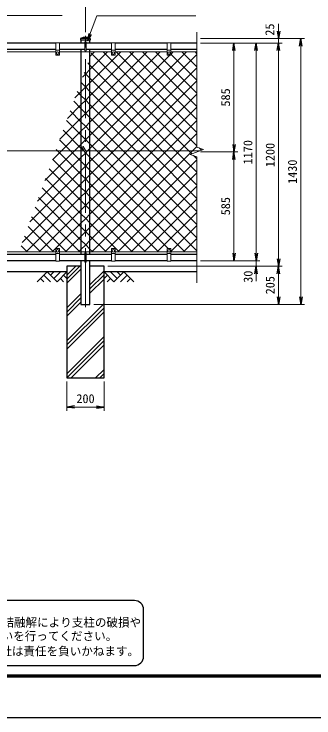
# Model space of a CAD drawing. Units: millimetres, scale not verified. Extents: x -4200 to 4200, y -2970 to 2970.
# Drawn here: x -1970 to -354, y -2970 to 817 of the extents above; entities that cross this region are included whole.
import ezdxf
from ezdxf.enums import TextEntityAlignment as Align

# ---------------------------------------------------------------- set-up
doc = ezdxf.new("R2010")
doc.units = ezdxf.units.MM
doc.header["$LTSCALE"] = 10
doc.linetypes.add('USER1', pattern=[50.8, 31.75, -6.35, 6.35, -6.35])
for name, color, linetype, lineweight in [('0-0_D-STR1', 1, 'Continuous', 25), ('0-1_D-DCR-HCH', 7, 'Continuous', 13), ('0-2_D-STR3', 3, 'Continuous', 13), ('0-3_D-BMK', 2, 'USER1', 13), ('0-4_D-STR2', 7, 'Continuous', 13), ('0-5_D-STR-DIM', 7, 'Continuous', 13), ('0-8_D-STR4', 7, 'Continuous', 25), ('0-9_D-BGD', 7, 'Continuous', 25), ('0-A_D-STR-TXT', 7, 'Continuous', 13), ('0-B_D-TTL-TXT', 7, 'Continuous', 25), ('0-C_D-TTL', 7, 'Continuous', 25)]:
    doc.layers.add(name, color=color, linetype=linetype, lineweight=lineweight)
doc.layers.add('0-6_0', color=7, linetype='Continuous')
doc.styles.add('ＭＳ ゴシック', font='')
doc.styles.get('ＭＳ ゴシック').set_extended_font_data('MS Gothic')

# ---------------------------------------------------------------- blocks, each defined once
blk = doc.blocks.new('_Open')
at = {"layer": '0-6_0'}
blk.add_line((-10, 1.667), (0, 0), dxfattribs=at)
blk.add_lwpolyline([(-10, -1.667), (0, 0), (-10, 0)], dxfattribs=at)

msp = doc.modelspace()

# ---------------------------------------------------------------- linework, layer by layer
at = {"layer": '0-0_D-STR1'}
for p, q in [((-1610.75, 685.56), (-1610.75, 677.23)), ((-1558.55, 685.23), (-1610.75, 685.23)), ((-1558.55, 685.56), (-1558.55, 677.23)), ((-1744.65, 660.23), (-2024.65, 660.23)), ((-1588.65, 660.23), (-1724.65, 660.23)), ((-1558.55, 677.23), (-1610.75, 677.23)), ((-1608.95, 677.23), (-1608.95, 660.23)), ((-1444.65, 660.23), (-1580.65, 660.23)), ((-1560.35, 660.23), (-1560.35, 677.23)), ((-1144.65, 660.23), (-1424.65, 660.23)), ((-984.65, 660.23), (-1124.65, 660.23)), ((-1744.65, 626.23), (-2024.65, 626.23)), ((-1588.65, 626.23), (-1724.65, 626.23)), ((-1608.95, 626.23), (-1608.95, -475.77)), ((-1444.65, 626.23), (-1580.65, 626.23)), ((-1560.35, -475.77), (-1560.35, 626.23)), ((-1144.65, 626.23), (-1424.65, 626.23)), ((-984.65, 626.23), (-1124.65, 626.23)), ((-1744.65, -475.77), (-2024.65, -475.77)), ((-1588.65, -475.77), (-1724.65, -475.77)), ((-1444.65, -475.77), (-1580.65, -475.77)), ((-1144.65, -475.77), (-1424.65, -475.77)), ((-984.65, -475.77), (-1124.65, -475.77)), ((-1744.65, -509.77), (-2024.65, -509.77)), ((-1588.65, -509.77), (-1724.65, -509.77)), ((-1444.65, -509.77), (-1580.65, -509.77)), ((-1144.65, -509.77), (-1424.65, -509.77)), ((-984.65, -509.77), (-1124.65, -509.77))]:
    msp.add_line(p, q, dxfattribs=at)
msp.add_lwpolyline([(-1608.95, -509.77), (-1608.95, -744.77), (-1560.35, -744.77), (-1560.35, -509.77)], dxfattribs=at)
for centre, radius, start, end in [((-1609.75, 685.56), 1, 122.29827, 180), ((-1584.65, 632.89), 59.34, 64.40505, 115.59495), ((-1559.55, 685.56), 1, 0, 57.70173)]:
    msp.add_arc(centre, radius, start, end, dxfattribs=at)
at = {"layer": '0-1_D-DCR-HCH'}
for p, q in [((-1684.65, -609.43), (-1615, -539.77)), ((-1684.65, -587.33), (-1637.1, -539.77)), ((-1684.65, -631.52), (-1608.95, -555.82)), ((-1560.35, -639.81), (-1484.65, -564.11)), ((-1791.08, -569.77), (-1844.29, -622.99)), ((-1826.55, -605.25), (-1808.73, -622.99)), ((-1808.82, -587.51), (-1773.18, -622.99)), ((-1791.08, -569.77), (-1737.87, -622.99)), ((-1773.34, -587.51), (-1755.6, -569.77)), ((-1755.6, -605.25), (-1720.13, -569.77)), ((-1737.87, -622.99), (-1684.65, -569.77)), ((-1720.13, -605.25), (-1702.31, -622.99)), ((-1702.39, -587.51), (-1684.65, -605.17)), ((-1560.35, -661.9), (-1484.65, -586.2)), ((-1431.44, -622.99), (-1484.65, -569.77)), ((-1466.92, -587.51), (-1484.65, -605.17)), ((-1449.18, -605.25), (-1467, -622.99)), ((-1413.7, -605.25), (-1449.18, -569.77)), ((-1378.23, -569.77), (-1431.44, -622.99)), ((-1395.87, -587.6), (-1413.7, -569.77)), ((-1360.49, -587.51), (-1396.13, -622.99)), ((-1378.23, -569.77), (-1325.02, -622.99)), ((-1342.76, -605.25), (-1360.57, -622.99)), ((-1560.35, -684), (-1484.65, -608.3)), ((-1684.65, -764.11), (-1608.95, -688.41)), ((-1684.65, -786.2), (-1608.95, -710.5)), ((-1684.65, -808.3), (-1608.95, -732.6)), ((-1684.65, -940.88), (-1484.65, -740.88)), ((-1684.65, -962.98), (-1484.65, -762.98)), ((-1684.65, -985.08), (-1484.65, -785.08)), ((-1684.65, -1117.66), (-1484.65, -917.66)), ((-1684.65, -1139.76), (-1484.65, -939.76)), ((-1662.57, -1139.77), (-1484.65, -961.85)), ((-1529.99, -1139.77), (-1484.65, -1094.44)), ((-1507.89, -1139.77), (-1484.65, -1116.53)), ((-1485.8, -1139.77), (-1484.65, -1138.63))]:
    msp.add_line(p, q, dxfattribs=at)
at = {"layer": '0-2_D-STR3'}
for p, q in [((-1744.65, 662.23), (-1744.65, 597.23)), ((-1724.65, 662.23), (-1744.65, 662.23)), ((-1724.65, 662.23), (-1724.65, 597.23)), ((-1588.65, 621.23), (-1588.65, 665.23)), ((-1580.65, 621.23), (-1580.65, 665.23)), ((-1444.65, 662.23), (-1444.65, 597.23)), ((-1424.65, 662.23), (-1444.65, 662.23)), ((-1424.65, 662.23), (-1424.65, 597.23)), ((-1144.65, 662.23), (-1144.65, 597.23)), ((-1124.65, 662.23), (-1144.65, 662.23)), ((-1124.65, 662.23), (-1124.65, 597.23)), ((-2024.65, 613.23), (-1744.65, 613.23)), ((-1724.65, 622.23), (-1744.65, 622.23)), ((-1741.15, 610.97), (-1734.65, 614.73)), ((-1741.15, 610.97), (-1741.15, 603.48)), ((-1734.65, 614.73), (-1728.15, 610.97)), ((-1728.15, 610.97), (-1728.15, 603.48)), ((-1724.65, 613.23), (-1444.65, 613.23)), ((-1424.65, 622.23), (-1444.65, 622.23)), ((-1441.15, 610.97), (-1434.65, 614.73)), ((-1441.15, 610.97), (-1441.15, 603.48)), ((-1434.65, 614.73), (-1428.15, 610.97)), ((-1428.15, 610.97), (-1428.15, 603.48)), ((-1424.65, 613.23), (-1144.65, 613.23)), ((-1124.65, 622.23), (-1144.65, 622.23)), ((-1141.15, 610.97), (-1134.65, 614.73)), ((-1141.15, 610.97), (-1141.15, 603.48)), ((-1134.65, 614.73), (-1128.15, 610.97)), ((-1128.15, 610.97), (-1128.15, 603.48)), ((-1124.65, 613.23), (-984.65, 613.23)), ((-1726.65, 595.23), (-1742.65, 595.23)), ((-1426.65, 595.23), (-1442.65, 595.23)), ((-1126.65, 595.23), (-1142.65, 595.23)), ((-1592.74, 81.23), (-3383.5, 81.23)), ((-1604.05, 100.82), (-1597.12, 104.82)), ((-1604.05, 100.82), (-1588.12, 73.23)), ((-1597.12, 104.82), (-1581.19, 77.23)), ((-968.17, 81.23), (-1583.5, 81.23)), ((-1744.65, -511.77), (-1744.65, -446.77)), ((-1726.65, -444.77), (-1742.65, -444.77)), ((-1741.15, -460.52), (-1741.15, -453.03)), ((-1728.15, -460.52), (-1728.15, -453.03)), ((-1724.65, -511.77), (-1724.65, -446.77)), ((-1444.65, -511.77), (-1444.65, -446.77)), ((-1426.65, -444.77), (-1442.65, -444.77)), ((-1441.15, -460.52), (-1441.15, -453.03)), ((-1428.15, -460.52), (-1428.15, -453.03)), ((-1424.65, -511.77), (-1424.65, -446.77)), ((-1144.65, -511.77), (-1144.65, -446.77)), ((-1126.65, -444.77), (-1142.65, -444.77)), ((-1141.15, -460.52), (-1141.15, -453.03)), ((-1128.15, -460.52), (-1128.15, -453.03)), ((-1124.65, -511.77), (-1124.65, -446.77)), ((-2024.65, -462.77), (-1744.65, -462.77)), ((-1724.65, -471.77), (-1744.65, -471.77)), ((-1741.15, -460.52), (-1734.65, -464.27)), ((-1734.65, -464.27), (-1728.15, -460.52)), ((-1724.65, -462.77), (-1444.65, -462.77)), ((-1588.65, -514.77), (-1588.65, -470.77)), ((-1580.65, -514.77), (-1580.65, -470.77)), ((-1424.65, -471.77), (-1444.65, -471.77)), ((-1441.15, -460.52), (-1434.65, -464.27)), ((-1434.65, -464.27), (-1428.15, -460.52)), ((-1424.65, -462.77), (-1144.65, -462.77)), ((-1124.65, -471.77), (-1144.65, -471.77)), ((-1141.15, -460.52), (-1134.65, -464.27)), ((-1134.65, -464.27), (-1128.15, -460.52)), ((-1124.65, -462.77), (-984.65, -462.77)), ((-1724.65, -511.77), (-1744.65, -511.77)), ((-1424.65, -511.77), (-1444.65, -511.77)), ((-1124.65, -511.77), (-1144.65, -511.77))]:
    msp.add_line(p, q, dxfattribs=at)
for points in [[(-1741.15, 603.48), (-1734.65, 599.73), (-1728.15, 603.48)], [(-1441.15, 603.48), (-1434.65, 599.73), (-1428.15, 603.48)], [(-1141.15, 603.48), (-1134.65, 599.73), (-1128.15, 603.48)], [(-1741.15, -453.03), (-1734.65, -449.27), (-1728.15, -453.03)], [(-1441.15, -453.03), (-1434.65, -449.27), (-1428.15, -453.03)], [(-1141.15, -453.03), (-1134.65, -449.27), (-1128.15, -453.03)]]:
    msp.add_lwpolyline(points, dxfattribs=at)
for centre in [(-1734.65, 607.23), (-1434.65, 607.23), (-1134.65, 607.23), (-1734.65, -456.77), (-1434.65, -456.77), (-1134.65, -456.77)]:
    msp.add_circle(centre, 6.49, dxfattribs=at)
for centre, radius, start, end in [((-1584.65, 665.23), 4, 0, 180), ((-1584.65, 621.23), 4, 180, 0), ((-1742.65, 597.23), 2, 180, 270), ((-1726.65, 597.23), 2, 270, 0), ((-1442.65, 597.23), 2, 180, 270), ((-1426.65, 597.23), 2, 270, 0), ((-1142.65, 597.23), 2, 180, 270), ((-1126.65, 597.23), 2, 270, 0), ((-1584.65, 75.23), 4, 210, 30), ((-1742.65, -446.77), 2, 90, 180), ((-1726.65, -446.77), 2, 0, 90), ((-1442.65, -446.77), 2, 90, 180), ((-1426.65, -446.77), 2, 0, 90), ((-1142.65, -446.77), 2, 90, 180), ((-1126.65, -446.77), 2, 0, 90), ((-1584.65, -470.77), 4, 0, 180), ((-1584.65, -514.77), 4, 180, 0)]:
    msp.add_arc(centre, radius, start, end, dxfattribs=at)
at = {"layer": '0-3_D-BMK'}
msp.add_line((-1584.65, -759.77), (-1584.65, 700.23), dxfattribs=at)
at = {"layer": '0-4_D-STR2'}
for p, q in [((-1560.35, 447.37), (-1394.5, 613.23)), ((-1560.35, 376.66), (-1323.79, 613.23)), ((-1560.35, 305.95), (-1253.08, 613.23)), ((-984.65, 108.45), (-1489.43, 613.23)), ((-984.65, 179.16), (-1418.72, 613.23)), ((-984.65, 249.87), (-1348.01, 613.23)), ((-984.65, 320.58), (-1277.3, 613.23)), ((-984.65, 391.29), (-1206.59, 613.23)), ((-1124.65, 600.23), (-1111.65, 613.23)), ((-984.65, 532.72), (-1065.17, 613.23)), ((-984.65, 603.43), (-994.45, 613.23)), ((-1502.23, 81.23), (-984.65, 598.81)), ((-984.65, 462), (-1124.65, 602)), ((-1431.52, 81.23), (-984.65, 528.09)), ((-1360.81, 81.23), (-984.65, 457.38)), ((-1608.95, 449.91), (-1610.6, 451.56)), ((-1584.65, 425.61), (-1608.95, 449.91)), ((-1608.95, 398.77), (-1584.65, 423.07)), ((-1584.65, 423.07), (-1560.35, 447.37)), ((-1560.35, 401.31), (-1584.65, 425.61)), ((-1641.76, 365.97), (-1608.95, 398.77)), ((-1608.95, 379.2), (-1629.47, 399.72)), ((-1584.65, 354.9), (-1608.95, 379.2)), ((-1240.27, 81.23), (-1560.35, 401.31)), ((-1290.1, 81.23), (-984.65, 386.67)), ((-1608.95, 308.49), (-1648.34, 347.87)), ((-1608.95, 328.06), (-1584.65, 352.36)), ((-1584.65, 352.36), (-1560.35, 376.66)), ((-1560.35, 330.6), (-1584.65, 354.9)), ((-1682.22, 254.79), (-1608.95, 328.06)), ((-1584.65, 284.19), (-1608.95, 308.49)), ((-1584.65, 281.65), (-1560.35, 305.95)), ((-1310.98, 81.23), (-1560.35, 330.6)), ((-1219.39, 81.23), (-984.65, 315.96)), ((-1608.95, 237.78), (-1667.21, 296.03)), ((-1608.95, 257.35), (-1584.65, 281.65)), ((-1560.35, 259.89), (-1584.65, 284.19)), ((-1722.68, 143.62), (-1608.95, 257.35)), ((-1608.95, 167.07), (-1686.08, 244.19)), ((-1584.65, 213.48), (-1608.95, 237.78)), ((-1381.69, 81.23), (-1560.35, 259.89)), ((-1148.68, 81.23), (-984.65, 245.25)), ((-1560.35, 189.18), (-1584.65, 213.48)), ((-1584.65, 142.77), (-1608.95, 167.07)), ((-1452.4, 81.23), (-1560.35, 189.18)), ((-1077.97, 81.23), (-984.65, 174.54)), ((-1560.35, 118.47), (-1584.65, 142.77)), ((-1523.11, 81.23), (-1560.35, 118.47)), ((-1560.35, 23.11), (-1502.23, 81.23)), ((-1560.35, -47.61), (-1431.52, 81.23)), ((-1560.35, -118.32), (-1360.81, 81.23)), ((-1560.35, -189.03), (-1290.1, 81.23)), ((-1560.35, -259.74), (-1219.39, 81.23)), ((-1560.35, -330.45), (-1148.68, 81.23)), ((-1560.35, -401.16), (-1077.97, 81.23)), ((-984.65, -457.23), (-1523.11, 81.23)), ((-984.65, -386.52), (-1452.4, 81.23)), ((-984.65, -315.81), (-1381.69, 81.23)), ((-984.65, -245.1), (-1310.98, 81.23)), ((-984.65, -174.39), (-1240.27, 81.23)), ((-960.3, 84.09), (-972.75, 96.55)), ((-984.65, 37.74), (-1003.26, 56.35)), ((-1608.95, -115.78), (-1761.55, 36.82)), ((-1584.65, -1.19), (-1560.35, 23.11)), ((-1480.55, -462.77), (-984.65, 33.12)), ((-1884.54, -301.08), (-1608.95, -25.49)), ((-1608.95, -186.49), (-1780.42, -15.02)), ((-1608.95, -25.49), (-1584.65, -1.19)), ((-1409.84, -462.77), (-984.65, -37.59)), ((-1608.95, -257.2), (-1799.29, -66.86)), ((-1608.95, -96.21), (-1584.65, -71.91)), ((-1584.65, -71.91), (-1560.35, -47.61)), ((-1925.01, -412.26), (-1608.95, -96.21)), ((-1339.13, -462.77), (-984.65, -108.3)), ((-1608.95, -327.91), (-1818.16, -118.7)), ((-1584.65, -140.08), (-1608.95, -115.78)), ((-1608.95, -166.92), (-1584.65, -142.62)), ((-1584.65, -142.62), (-1560.35, -118.32)), ((-1560.35, -164.38), (-1584.65, -140.08)), ((-1904.81, -462.77), (-1608.95, -166.92)), ((-1608.95, -398.62), (-1837.03, -170.54)), ((-1584.65, -210.79), (-1608.95, -186.49)), ((-1584.65, -213.33), (-1560.35, -189.03)), ((-1261.96, -462.77), (-1560.35, -164.38)), ((-1268.42, -462.77), (-984.65, -179.01)), ((-1615.51, -462.77), (-1855.9, -222.39)), ((-1608.95, -237.63), (-1584.65, -213.33)), ((-1560.35, -235.09), (-1584.65, -210.79)), ((-1834.1, -462.77), (-1608.95, -237.63)), ((-1584.65, -281.5), (-1608.95, -257.2)), ((-1584.65, -284.04), (-1560.35, -259.74)), ((-1332.67, -462.77), (-1560.35, -235.09)), ((-1197.7, -462.77), (-984.65, -249.72)), ((-1686.22, -462.77), (-1874.77, -274.23)), ((-1608.95, -308.34), (-1584.65, -284.04)), ((-1560.35, -305.8), (-1584.65, -281.5)), ((-1756.93, -462.77), (-1893.64, -326.07)), ((-1763.39, -462.77), (-1608.95, -308.34)), ((-1584.65, -352.21), (-1608.95, -327.91)), ((-1584.65, -354.75), (-1560.35, -330.45)), ((-1403.38, -462.77), (-1560.35, -305.8)), ((-1124.65, -460.43), (-984.65, -320.43)), ((-1827.64, -462.77), (-1912.51, -377.91)), ((-1608.95, -379.05), (-1584.65, -354.75)), ((-1560.35, -376.51), (-1584.65, -352.21)), ((-1474.09, -462.77), (-1560.35, -376.51)), ((-1692.68, -462.77), (-1608.95, -379.05)), ((-1584.65, -422.92), (-1608.95, -398.62)), ((-1584.65, -425.46), (-1560.35, -401.16)), ((-1056.28, -462.77), (-984.65, -391.14)), ((-1898.35, -462.77), (-1931.37, -429.75)), ((-1621.97, -462.77), (-1608.95, -449.76)), ((-1608.95, -449.76), (-1584.65, -425.46)), ((-1560.35, -447.22), (-1584.65, -422.92)), ((-1544.8, -462.77), (-1560.35, -447.22)), ((-1120.54, -462.77), (-1124.65, -458.66)), ((-985.57, -462.77), (-984.65, -461.85))]:
    msp.add_line(p, q, dxfattribs=at)
for points in [[(-1844.08, -189.91), (-1608.95, 45.22), (-1584.65, 69.52), (-1572.94, 81.23), (-1560.35, 93.82), (-1040.94, 613.23)], [(-1763.15, 32.44), (-1714.37, 81.23), (-1608.95, 186.64), (-1584.65, 210.94), (-1560.35, 235.24), (-1182.37, 613.23)], [(-1601.29, 477.14), (-1584.65, 493.78), (-1560.35, 518.08), (-1465.21, 613.23)], [(-1560.83, 588.32), (-1560.35, 588.79), (-1535.92, 613.23)], [(-1012.14, 65.22), (-1028.14, 81.23), (-1554, 607.08)], [(-1803.61, -78.73), (-1643.65, 81.23), (-1608.95, 115.93), (-1584.65, 140.23), (-1560.35, 164.53), (-1129.65, 595.23)], [(-984.65, -32.97), (-1098.85, 81.23), (-1560.35, 542.73), (-1572.87, 555.24)], [(-984.65, -103.68), (-1169.56, 81.23), (-1560.35, 472.02), (-1584.65, 496.32), (-1591.73, 503.4)], [(-1591.25, 78.65), (-1593.83, 81.23), (-1608.95, 96.36), (-1704.95, 192.35)], [(-1138.54, -444.77), (-1560.35, -22.96), (-1584.65, 1.34), (-1608.95, 25.64), (-1664.54, 81.23), (-1723.82, 140.51)], [(-1191.25, -462.77), (-1560.35, -93.67), (-1584.65, -69.37), (-1608.95, -45.07), (-1735.25, 81.23), (-1742.69, 88.67)], [(-1551.26, -462.77), (-1007.26, 81.23), (-984.65, 103.83)], [(-1049.83, -462.77), (-1560.35, 47.76), (-1583.9, 71.3)]]:
    msp.add_lwpolyline(points, dxfattribs=at)
at = {"layer": '0-5_D-STR-DIM'}
for p, q in [((-1584.65, 720.23), (-1584.65, 995.23)), ((-1584.65, 720.23), (-1584.65, 995.23)), ((-544.65, 725.23), (-544.65, 765.23)), ((-984.65, 720.23), (-984.65, 100.88)), ((-964.65, 685.23), (-404.65, 685.23)), ((-964.65, 685.23), (-524.65, 685.23)), ((-544.65, 660.23), (-544.65, 685.23)), ((-964.65, 660.23), (-644.65, 660.23)), ((-964.65, 660.23), (-524.65, 660.23)), ((-964.65, 660.23), (-524.65, 660.23)), ((-964.65, 660.23), (-764.65, 660.23)), ((-424.65, 645.23), (-424.65, -704.77)), ((-784.65, 115.23), (-784.65, 620.23)), ((-664.65, 620.23), (-664.65, -469.77)), ((-544.65, -499.77), (-544.65, 620.23)), ((-544.65, 620.23), (-544.65, 580.23)), ((-1019.89, 62.4), (-949.42, 88.05)), ((-949.42, 88.05), (-984.65, 100.88)), ((-984.65, 49.58), (-1019.89, 62.4)), ((-984.65, 49.58), (-984.65, -629.77)), ((-964.65, 75.23), (-764.65, 75.23)), ((-964.65, 75.23), (-764.65, 75.23)), ((-784.65, -469.77), (-784.65, 35.23)), ((-664.65, -469.77), (-664.65, -429.77)), ((-964.65, -509.77), (-644.65, -509.77)), ((-964.65, -509.77), (-644.65, -509.77)), ((-964.65, -509.77), (-764.65, -509.77)), ((-664.65, -509.77), (-664.65, -539.77)), ((-1464.65, -539.77), (-644.65, -539.77)), ((-1464.65, -539.77), (-524.65, -539.77)), ((-1464.65, -539.77), (-524.65, -539.77)), ((-664.65, -579.77), (-664.65, -619.77)), ((-544.65, -579.77), (-544.65, -704.77)), ((-1540.35, -744.77), (-404.65, -744.77)), ((-1330.35, -744.77), (-524.65, -744.77)), ((-1684.65, -1159.77), (-1684.65, -1317.09)), ((-1484.65, -1159.77), (-1484.65, -1317.09)), ((-1644.65, -1297.09), (-1524.65, -1297.09))]:
    msp.add_line(p, q, dxfattribs=at)
at = {"layer": '0-8_D-STR4'}
for p, q in [((-1484.65, -539.77), (-1560.35, -539.77)), ((-1484.65, -1139.77), (-1484.65, -539.77)), ((-1684.65, -1139.77), (-1484.65, -1139.77))]:
    msp.add_line(p, q, dxfattribs=at)
msp.add_lwpolyline([(-1608.95, -539.77), (-1684.65, -539.77), (-1684.65, -1139.77)], dxfattribs=at)
at = {"layer": '0-9_D-BGD'}
for p, q in [((-1684.65, -569.77), (-3284.65, -569.77)), ((-984.65, -569.77), (-1484.65, -569.77))]:
    msp.add_line(p, q, dxfattribs=at)
at = {"layer": '0-A_D-STR-TXT'}
for points in [[(-1709.99, 808.48), (-2245.94, 808.48), (-2294.03, 662.13)], [(-989.26, 808.23), (-1523.94, 808.23), (-1573.97, 674.67)]]:
    msp.add_lwpolyline(points, dxfattribs=at)
at = {"layer": '0-B_D-TTL-TXT', "color": 2}
for p, q in [((-1321.26, -2338.11), (-3766.81, -2338.11)), ((-1271.26, -2638.11), (-1271.26, -2388.11)), ((-3766.81, -2688.11), (-1321.26, -2688.11))]:
    msp.add_line(p, q, dxfattribs=at)
for centre, start, end in [((-1321.26, -2388.11), 0, 90), ((-1321.26, -2638.11), 270, 0)]:
    msp.add_arc(centre, 50, start, end, dxfattribs=at)
at = {"layer": '0-C_D-TTL', "color": 2}
msp.add_lwpolyline([(-4199.68, 2970.23), (4200.32, 2970.23), (4200.32, -2969.77), (-4199.68, -2969.77)], close=True, dxfattribs=at)
at = {"layer": '0-C_D-TTL'}
for points in [[(-3929.68, 2750.23), (3930.32, 2750.23), (3930.32, -2749.77), (-3929.68, -2749.77)], [(-3927.18, 2747.73), (3927.82, 2747.73), (3927.82, -2747.27), (-3927.18, -2747.27)], [(-3924.68, 2745.23), (3925.32, 2745.23), (3925.32, -2744.77), (-3924.68, -2744.77)], [(-3922.18, 2742.73), (3922.82, 2742.73), (3922.82, -2742.27), (-3922.18, -2742.27)], [(-3919.68, 2740.23), (3920.32, 2740.23), (3920.32, -2739.77), (-3919.68, -2739.77)]]:
    msp.add_lwpolyline(points, close=True, dxfattribs=at)

# ---------------------------------------------------------------- block references
at = {"layer": '0-5_D-STR-DIM', "xscale": 4, "yscale": 4}
for p, rotation in [((-544.65, 685.23), 270), ((-424.65, 685.23), 90), ((-784.65, 660.23), 90), ((-664.65, 660.23), 90), ((-544.65, 660.23), 90), ((-544.65, 660.23), 90), ((-784.65, 75.23), 270), ((-784.65, 75.23), 90), ((-784.65, -509.77), 270), ((-664.65, -509.77), 270), ((-664.65, -509.77), 270), ((-544.65, -539.77), 270), ((-664.65, -539.77), 90), ((-544.65, -539.77), 90), ((-544.65, -744.77), 270), ((-424.65, -744.77), 270), ((-1684.65, -1297.09), 180)]:
    msp.add_blockref('_Open', p, dxfattribs=dict(at, rotation=rotation))
msp.add_blockref('_Open', (-1484.65, -1297.09), dxfattribs=at)
at = {"layer": '0-A_D-STR-TXT', "xscale": 4, "yscale": 4, "rotation": 249.46512}
msp.add_blockref('_Open', (-1574.67, 672.8), dxfattribs=at)

# ---------------------------------------------------------------- texts
at = {"layer": '0-5_D-STR-DIM', "style": 'ＭＳ ゴシック'}
for s, p in [('25', (-553.38, 700.87)), ('585', (-791.4, 319.5)), ('1170', (-671.4, 8.33)), ('1200', (-551.4, -6.67)), ('1430', (-431.4, -96.67)), ('585', (-791.4, -265.5)), ('30', (-670.26, -628.66)), ('205', (-551.4, -690.62))]:
    msp.add_text(s, height=48.09, rotation=90, dxfattribs=at).set_placement(p, align=Align.BOTTOM_LEFT)
msp.add_text('200', height=48.09, dxfattribs=at).set_placement((-1633.65, -1290.34), align=Align.BOTTOM_LEFT)
at = {"layer": '0-B_D-TTL-TXT', "style": 'ＭＳ ゴシック'}
for s, p in [('凍結の恐れがある場所への設置は、内部に溜まった雨水等の凍結融解により支柱の破損や', (-3776.63, -2492.78)), ('コンクリート基礎の破損の恐れがありますので施工時、水仕舞いを行ってください。', (-3780.74, -2566.21)), ('施工による水仕舞い不備で起こる支柱・基礎の破損について当社は責任を負いかねます。 ', (-3787.73, -2647.7))]:
    msp.add_text(s, height=45.67, dxfattribs=at).set_placement(p, align=Align.BOTTOM_LEFT)

doc.saveas('drawing.dxf')
